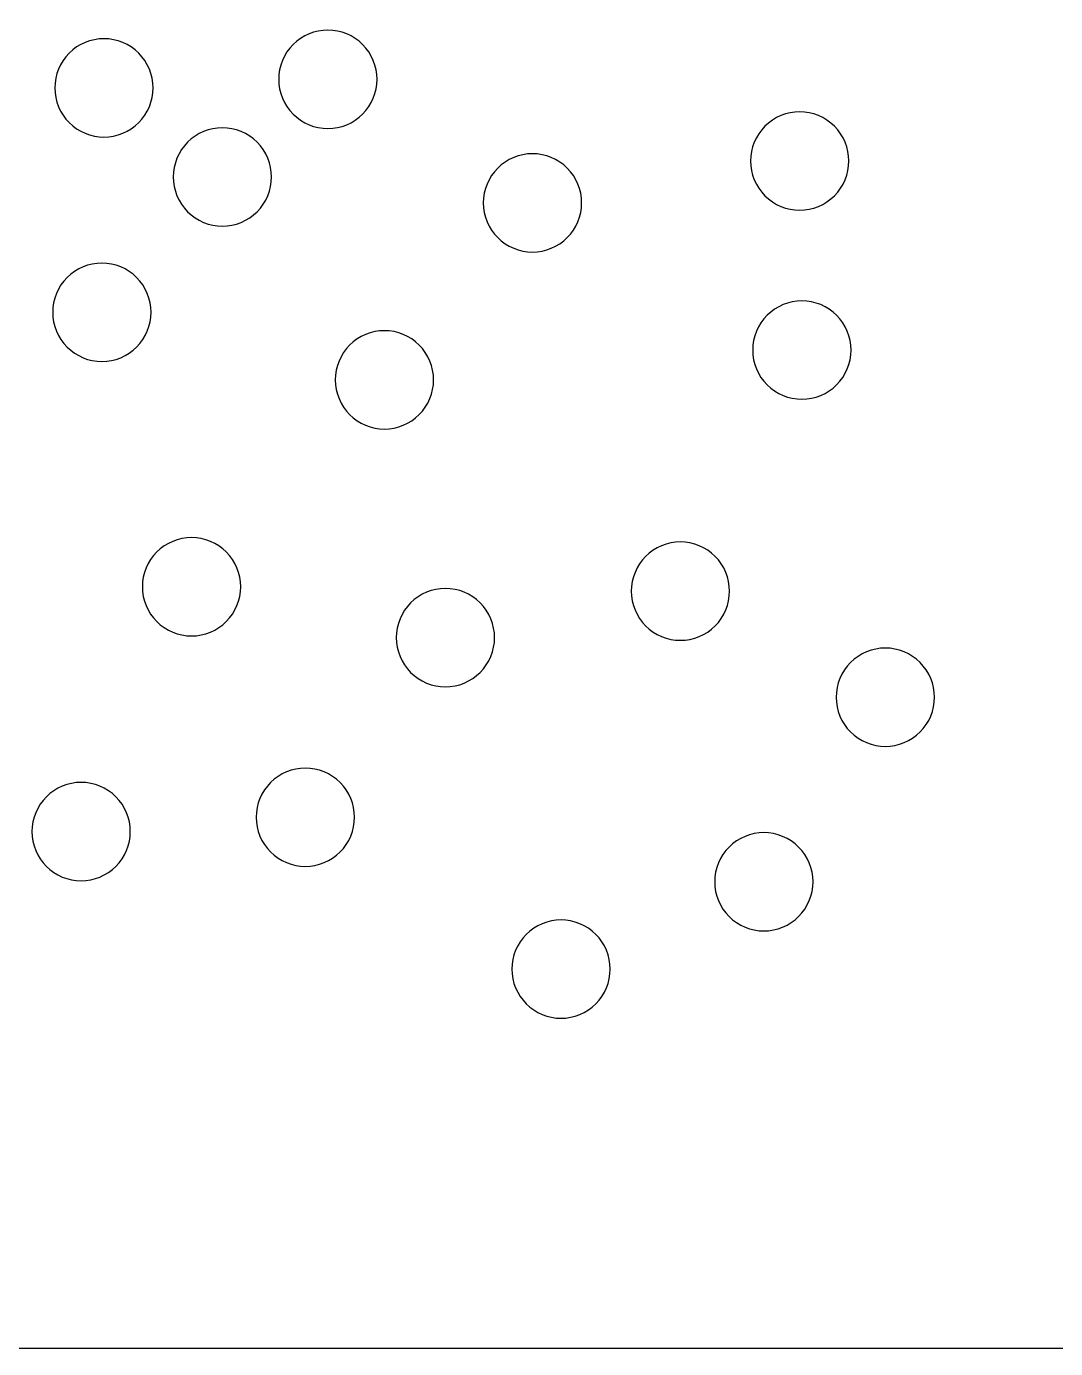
# Model space of a CAD drawing. Header units: millimetres. Extents: x 0 to 406, y 0 to 84.
# Drawn here: x 118.1 to 149.5, y 0 to 40.35 of the extents above; entities that cross this region are included whole.
import ezdxf

# ---------------------------------------------------------------- set-up
doc = ezdxf.new("R2010")
doc.units = ezdxf.units.MM

msp = doc.modelspace()

# ---------------------------------------------------------------- linework, layer by layer
at = {"color": 0}
for points in [[(0, 0), (0, 83.82), (406.4, 83.82), (406.4, 0), (0, 0)], [(121.525, 37.411), (121.624, 37.52), (121.712, 37.638), (121.788, 37.764), (121.851, 37.897), (121.9, 38.036), (121.936, 38.179), (121.958, 38.324), (121.965, 38.471), (121.958, 38.618), (121.936, 38.764), (121.9, 38.907), (121.851, 39.045), (121.788, 39.178), (121.712, 39.305), (121.624, 39.423), (121.525, 39.532), (121.416, 39.631), (121.298, 39.719), (121.172, 39.794), (121.039, 39.857), (120.9, 39.907), (120.757, 39.942), (120.612, 39.964), (120.465, 39.971), (120.318, 39.964), (120.172, 39.942), (120.029, 39.907), (119.891, 39.857), (119.758, 39.794), (119.631, 39.719), (119.513, 39.631), (119.404, 39.532), (119.305, 39.423), (119.218, 39.305), (119.142, 39.178), (119.079, 39.045), (119.029, 38.907), (118.994, 38.764), (118.972, 38.618), (118.965, 38.471), (118.972, 38.324), (118.994, 38.179), (119.029, 38.036), (119.079, 37.897), (119.142, 37.764), (119.218, 37.638), (119.305, 37.52), (119.404, 37.411), (119.513, 37.312), (119.631, 37.224), (119.758, 37.148), (119.891, 37.085), (120.029, 37.036), (120.172, 37), (120.318, 36.979), (120.465, 36.971), (120.612, 36.979), (120.757, 37), (120.9, 37.036), (121.039, 37.085), (121.172, 37.148), (121.298, 37.224), (121.416, 37.312), (121.525, 37.411)], [(128.357, 37.672), (128.456, 37.781), (128.544, 37.899), (128.62, 38.025), (128.682, 38.158), (128.732, 38.297), (128.768, 38.44), (128.789, 38.585), (128.797, 38.732), (128.789, 38.879), (128.768, 39.025), (128.732, 39.168), (128.682, 39.306), (128.62, 39.439), (128.544, 39.566), (128.456, 39.684), (128.357, 39.793), (128.248, 39.892), (128.13, 39.979), (128.004, 40.055), (127.871, 40.118), (127.732, 40.168), (127.589, 40.203), (127.444, 40.225), (127.297, 40.232), (127.15, 40.225), (127.004, 40.203), (126.861, 40.168), (126.723, 40.118), (126.59, 40.055), (126.463, 39.979), (126.345, 39.892), (126.236, 39.793), (126.137, 39.684), (126.049, 39.566), (125.974, 39.439), (125.911, 39.306), (125.861, 39.168), (125.825, 39.025), (125.804, 38.879), (125.797, 38.732), (125.804, 38.585), (125.825, 38.44), (125.861, 38.297), (125.911, 38.158), (125.974, 38.025), (126.049, 37.899), (126.137, 37.781), (126.236, 37.672), (126.345, 37.573), (126.463, 37.485), (126.59, 37.409), (126.723, 37.346), (126.861, 37.297), (127.004, 37.261), (127.15, 37.239), (127.297, 37.232), (127.444, 37.239), (127.589, 37.261), (127.732, 37.297), (127.871, 37.346), (128.004, 37.409), (128.13, 37.485), (128.248, 37.573), (128.357, 37.672)], [(142.753, 35.179), (142.852, 35.288), (142.94, 35.406), (143.015, 35.532), (143.078, 35.666), (143.128, 35.804), (143.164, 35.947), (143.185, 36.093), (143.193, 36.24), (143.185, 36.387), (143.164, 36.532), (143.128, 36.675), (143.078, 36.814), (143.015, 36.947), (142.94, 37.073), (142.852, 37.191), (142.753, 37.3), (142.644, 37.399), (142.526, 37.487), (142.4, 37.562), (142.267, 37.625), (142.128, 37.675), (141.985, 37.711), (141.84, 37.732), (141.693, 37.74), (141.546, 37.732), (141.4, 37.711), (141.257, 37.675), (141.119, 37.625), (140.985, 37.562), (140.859, 37.487), (140.741, 37.399), (140.632, 37.3), (140.533, 37.191), (140.445, 37.073), (140.37, 36.947), (140.307, 36.814), (140.257, 36.675), (140.221, 36.532), (140.2, 36.387), (140.193, 36.24), (140.2, 36.093), (140.221, 35.947), (140.257, 35.804), (140.307, 35.666), (140.37, 35.532), (140.445, 35.406), (140.533, 35.288), (140.632, 35.179), (140.741, 35.08), (140.859, 34.992), (140.985, 34.917), (141.119, 34.854), (141.257, 34.804), (141.4, 34.768), (141.546, 34.747), (141.693, 34.74), (141.84, 34.747), (141.985, 34.768), (142.128, 34.804), (142.267, 34.854), (142.4, 34.917), (142.526, 34.992), (142.644, 35.08), (142.753, 35.179)], [(125.139, 34.692), (125.238, 34.801), (125.326, 34.919), (125.402, 35.046), (125.465, 35.179), (125.514, 35.317), (125.55, 35.46), (125.571, 35.606), (125.579, 35.753), (125.571, 35.9), (125.55, 36.045), (125.514, 36.188), (125.465, 36.327), (125.402, 36.46), (125.326, 36.586), (125.238, 36.704), (125.139, 36.813), (125.03, 36.912), (124.912, 37), (124.786, 37.076), (124.653, 37.138), (124.514, 37.188), (124.371, 37.224), (124.226, 37.245), (124.079, 37.253), (123.932, 37.245), (123.786, 37.224), (123.643, 37.188), (123.505, 37.138), (123.372, 37.076), (123.245, 37), (123.127, 36.912), (123.018, 36.813), (122.919, 36.704), (122.832, 36.586), (122.756, 36.46), (122.693, 36.327), (122.643, 36.188), (122.608, 36.045), (122.586, 35.9), (122.579, 35.753), (122.586, 35.606), (122.608, 35.46), (122.643, 35.317), (122.693, 35.179), (122.756, 35.046), (122.832, 34.919), (122.919, 34.801), (123.018, 34.692), (123.127, 34.593), (123.245, 34.505), (123.372, 34.43), (123.505, 34.367), (123.643, 34.317), (123.786, 34.281), (123.932, 34.26), (124.079, 34.253), (124.226, 34.26), (124.371, 34.281), (124.514, 34.317), (124.653, 34.367), (124.786, 34.43), (124.912, 34.505), (125.03, 34.593), (125.139, 34.692)], [(134.601, 33.9), (134.7, 34.01), (134.787, 34.128), (134.863, 34.254), (134.926, 34.387), (134.976, 34.526), (135.011, 34.668), (135.033, 34.814), (135.04, 34.961), (135.033, 35.108), (135.011, 35.254), (134.976, 35.397), (134.926, 35.535), (134.863, 35.668), (134.787, 35.794), (134.7, 35.913), (134.601, 36.022), (134.492, 36.121), (134.374, 36.208), (134.247, 36.284), (134.114, 36.347), (133.976, 36.397), (133.833, 36.432), (133.687, 36.454), (133.54, 36.461), (133.393, 36.454), (133.248, 36.432), (133.105, 36.397), (132.966, 36.347), (132.833, 36.284), (132.707, 36.208), (132.589, 36.121), (132.48, 36.022), (132.381, 35.913), (132.293, 35.794), (132.217, 35.668), (132.154, 35.535), (132.105, 35.397), (132.069, 35.254), (132.047, 35.108), (132.04, 34.961), (132.047, 34.814), (132.069, 34.668), (132.105, 34.526), (132.154, 34.387), (132.217, 34.254), (132.293, 34.128), (132.381, 34.01), (132.48, 33.9), (132.589, 33.802), (132.707, 33.714), (132.833, 33.638), (132.966, 33.575), (133.105, 33.526), (133.248, 33.49), (133.393, 33.468), (133.54, 33.461), (133.687, 33.468), (133.833, 33.49), (133.976, 33.526), (134.114, 33.575), (134.247, 33.638), (134.374, 33.714), (134.492, 33.802), (134.601, 33.9)], [(121.462, 30.562), (121.561, 30.671), (121.649, 30.789), (121.724, 30.916), (121.787, 31.049), (121.837, 31.187), (121.873, 31.33), (121.894, 31.476), (121.901, 31.623), (121.894, 31.77), (121.873, 31.915), (121.837, 32.058), (121.787, 32.197), (121.724, 32.33), (121.649, 32.456), (121.561, 32.574), (121.462, 32.683), (121.353, 32.782), (121.235, 32.87), (121.109, 32.946), (120.975, 33.009), (120.837, 33.058), (120.694, 33.094), (120.548, 33.116), (120.401, 33.123), (120.254, 33.116), (120.109, 33.094), (119.966, 33.058), (119.827, 33.009), (119.694, 32.946), (119.568, 32.87), (119.45, 32.782), (119.341, 32.683), (119.242, 32.574), (119.154, 32.456), (119.079, 32.33), (119.016, 32.197), (118.966, 32.058), (118.93, 31.915), (118.909, 31.77), (118.901, 31.623), (118.909, 31.476), (118.93, 31.33), (118.966, 31.187), (119.016, 31.049), (119.079, 30.916), (119.154, 30.789), (119.242, 30.671), (119.341, 30.562), (119.45, 30.463), (119.568, 30.376), (119.694, 30.3), (119.827, 30.237), (119.966, 30.187), (120.109, 30.152), (120.254, 30.13), (120.401, 30.123), (120.548, 30.13), (120.694, 30.152), (120.837, 30.187), (120.975, 30.237), (121.109, 30.3), (121.235, 30.376), (121.353, 30.463), (121.462, 30.562)], [(142.82, 29.409), (142.919, 29.518), (143.006, 29.636), (143.082, 29.763), (143.145, 29.896), (143.195, 30.034), (143.23, 30.177), (143.252, 30.323), (143.259, 30.47), (143.252, 30.617), (143.23, 30.762), (143.195, 30.905), (143.145, 31.044), (143.082, 31.177), (143.006, 31.303), (142.919, 31.421), (142.82, 31.53), (142.711, 31.629), (142.593, 31.717), (142.466, 31.793), (142.333, 31.856), (142.195, 31.905), (142.052, 31.941), (141.906, 31.963), (141.759, 31.97), (141.612, 31.963), (141.467, 31.941), (141.324, 31.905), (141.185, 31.856), (141.052, 31.793), (140.926, 31.717), (140.808, 31.629), (140.699, 31.53), (140.6, 31.421), (140.512, 31.303), (140.436, 31.177), (140.373, 31.044), (140.324, 30.905), (140.288, 30.762), (140.266, 30.617), (140.259, 30.47), (140.266, 30.323), (140.288, 30.177), (140.324, 30.034), (140.373, 29.896), (140.436, 29.763), (140.512, 29.636), (140.6, 29.518), (140.699, 29.409), (140.808, 29.31), (140.926, 29.223), (141.052, 29.147), (141.185, 29.084), (141.324, 29.034), (141.467, 28.999), (141.612, 28.977), (141.759, 28.97), (141.906, 28.977), (142.052, 28.999), (142.195, 29.034), (142.333, 29.084), (142.466, 29.147), (142.593, 29.223), (142.711, 29.31), (142.82, 29.409)], [(130.084, 28.501), (130.182, 28.61), (130.27, 28.728), (130.346, 28.854), (130.409, 28.987), (130.458, 29.126), (130.494, 29.269), (130.516, 29.414), (130.523, 29.561), (130.516, 29.708), (130.494, 29.854), (130.458, 29.997), (130.409, 30.135), (130.346, 30.268), (130.27, 30.395), (130.182, 30.513), (130.084, 30.622), (129.974, 30.721), (129.856, 30.808), (129.73, 30.884), (129.597, 30.947), (129.458, 30.997), (129.315, 31.032), (129.17, 31.054), (129.023, 31.061), (128.876, 31.054), (128.73, 31.032), (128.587, 30.997), (128.449, 30.947), (128.316, 30.884), (128.19, 30.808), (128.071, 30.721), (127.962, 30.622), (127.863, 30.513), (127.776, 30.395), (127.7, 30.268), (127.637, 30.135), (127.587, 29.997), (127.552, 29.854), (127.53, 29.708), (127.523, 29.561), (127.53, 29.414), (127.552, 29.269), (127.587, 29.126), (127.637, 28.987), (127.7, 28.854), (127.776, 28.728), (127.863, 28.61), (127.962, 28.501), (128.071, 28.402), (128.19, 28.314), (128.316, 28.238), (128.449, 28.175), (128.587, 28.126), (128.73, 28.09), (128.876, 28.068), (129.023, 28.061), (129.17, 28.068), (129.315, 28.09), (129.458, 28.126), (129.597, 28.175), (129.73, 28.238), (129.856, 28.314), (129.974, 28.402), (130.084, 28.501)], [(124.198, 22.186), (124.297, 22.295), (124.384, 22.414), (124.46, 22.54), (124.523, 22.673), (124.572, 22.812), (124.608, 22.954), (124.63, 23.1), (124.637, 23.247), (124.63, 23.394), (124.608, 23.54), (124.572, 23.682), (124.523, 23.821), (124.46, 23.954), (124.384, 24.08), (124.297, 24.199), (124.198, 24.308), (124.089, 24.407), (123.97, 24.494), (123.844, 24.57), (123.711, 24.633), (123.572, 24.682), (123.43, 24.718), (123.284, 24.74), (123.137, 24.747), (122.99, 24.74), (122.844, 24.718), (122.702, 24.682), (122.563, 24.633), (122.43, 24.57), (122.304, 24.494), (122.185, 24.407), (122.076, 24.308), (121.978, 24.199), (121.89, 24.08), (121.814, 23.954), (121.751, 23.821), (121.702, 23.682), (121.666, 23.54), (121.644, 23.394), (121.637, 23.247), (121.644, 23.1), (121.666, 22.954), (121.702, 22.812), (121.751, 22.673), (121.814, 22.54), (121.89, 22.414), (121.978, 22.295), (122.076, 22.186), (122.185, 22.088), (122.304, 22), (122.43, 21.924), (122.563, 21.861), (122.702, 21.812), (122.844, 21.776), (122.99, 21.754), (123.137, 21.747), (123.284, 21.754), (123.43, 21.776), (123.572, 21.812), (123.711, 21.861), (123.844, 21.924), (123.97, 22), (124.089, 22.088), (124.198, 22.186)], [(139.114, 22.052), (139.213, 22.161), (139.301, 22.279), (139.377, 22.406), (139.439, 22.539), (139.489, 22.677), (139.525, 22.82), (139.546, 22.966), (139.554, 23.113), (139.546, 23.26), (139.525, 23.405), (139.489, 23.548), (139.439, 23.687), (139.377, 23.82), (139.301, 23.946), (139.213, 24.064), (139.114, 24.173), (139.005, 24.272), (138.887, 24.36), (138.761, 24.436), (138.628, 24.499), (138.489, 24.548), (138.346, 24.584), (138.201, 24.606), (138.054, 24.613), (137.907, 24.606), (137.761, 24.584), (137.618, 24.548), (137.48, 24.499), (137.347, 24.436), (137.22, 24.36), (137.102, 24.272), (136.993, 24.173), (136.894, 24.064), (136.806, 23.946), (136.731, 23.82), (136.668, 23.687), (136.618, 23.548), (136.582, 23.405), (136.561, 23.26), (136.554, 23.113), (136.561, 22.966), (136.582, 22.82), (136.618, 22.677), (136.668, 22.539), (136.731, 22.406), (136.806, 22.279), (136.894, 22.161), (136.993, 22.052), (137.102, 21.953), (137.22, 21.866), (137.347, 21.79), (137.48, 21.727), (137.618, 21.677), (137.761, 21.642), (137.907, 21.62), (138.054, 21.613), (138.201, 21.62), (138.346, 21.642), (138.489, 21.677), (138.628, 21.727), (138.761, 21.79), (138.887, 21.866), (139.005, 21.953), (139.114, 22.052)], [(131.945, 20.634), (132.044, 20.743), (132.131, 20.861), (132.207, 20.988), (132.27, 21.121), (132.319, 21.259), (132.355, 21.402), (132.377, 21.548), (132.384, 21.695), (132.377, 21.842), (132.355, 21.987), (132.319, 22.13), (132.27, 22.269), (132.207, 22.402), (132.131, 22.528), (132.044, 22.646), (131.945, 22.755), (131.836, 22.854), (131.717, 22.942), (131.591, 23.018), (131.458, 23.081), (131.32, 23.13), (131.177, 23.166), (131.031, 23.188), (130.884, 23.195), (130.737, 23.188), (130.591, 23.166), (130.449, 23.13), (130.31, 23.081), (130.177, 23.018), (130.051, 22.942), (129.932, 22.854), (129.823, 22.755), (129.725, 22.646), (129.637, 22.528), (129.561, 22.402), (129.498, 22.269), (129.449, 22.13), (129.413, 21.987), (129.391, 21.842), (129.384, 21.695), (129.391, 21.548), (129.413, 21.402), (129.449, 21.259), (129.498, 21.121), (129.561, 20.988), (129.637, 20.861), (129.725, 20.743), (129.823, 20.634), (129.932, 20.535), (130.051, 20.448), (130.177, 20.372), (130.31, 20.309), (130.449, 20.259), (130.591, 20.224), (130.737, 20.202), (130.884, 20.195), (131.031, 20.202), (131.177, 20.224), (131.32, 20.259), (131.458, 20.309), (131.591, 20.372), (131.717, 20.448), (131.836, 20.535), (131.945, 20.634)], [(145.366, 18.815), (145.465, 18.924), (145.553, 19.043), (145.629, 19.169), (145.691, 19.302), (145.741, 19.441), (145.777, 19.583), (145.798, 19.729), (145.806, 19.876), (145.798, 20.023), (145.777, 20.169), (145.741, 20.311), (145.691, 20.45), (145.629, 20.583), (145.553, 20.709), (145.465, 20.828), (145.366, 20.937), (145.257, 21.036), (145.139, 21.123), (145.013, 21.199), (144.88, 21.262), (144.741, 21.311), (144.598, 21.347), (144.453, 21.369), (144.306, 21.376), (144.159, 21.369), (144.013, 21.347), (143.87, 21.311), (143.732, 21.262), (143.599, 21.199), (143.472, 21.123), (143.354, 21.036), (143.245, 20.937), (143.146, 20.828), (143.058, 20.709), (142.983, 20.583), (142.92, 20.45), (142.87, 20.311), (142.834, 20.169), (142.813, 20.023), (142.806, 19.876), (142.813, 19.729), (142.834, 19.583), (142.87, 19.441), (142.92, 19.302), (142.983, 19.169), (143.058, 19.043), (143.146, 18.924), (143.245, 18.815), (143.354, 18.716), (143.472, 18.629), (143.599, 18.553), (143.732, 18.49), (143.87, 18.441), (144.013, 18.405), (144.159, 18.383), (144.306, 18.376), (144.453, 18.383), (144.598, 18.405), (144.741, 18.441), (144.88, 18.49), (145.013, 18.553), (145.139, 18.629), (145.257, 18.716), (145.366, 18.815)], [(127.67, 15.153), (127.769, 15.262), (127.857, 15.38), (127.932, 15.506), (127.995, 15.639), (128.045, 15.778), (128.081, 15.921), (128.102, 16.066), (128.11, 16.213), (128.102, 16.36), (128.081, 16.506), (128.045, 16.649), (127.995, 16.787), (127.932, 16.92), (127.857, 17.047), (127.769, 17.165), (127.67, 17.274), (127.561, 17.373), (127.443, 17.461), (127.317, 17.536), (127.184, 17.599), (127.045, 17.649), (126.902, 17.685), (126.757, 17.706), (126.61, 17.713), (126.463, 17.706), (126.317, 17.685), (126.174, 17.649), (126.036, 17.599), (125.902, 17.536), (125.776, 17.461), (125.658, 17.373), (125.549, 17.274), (125.45, 17.165), (125.362, 17.047), (125.287, 16.92), (125.224, 16.787), (125.174, 16.649), (125.138, 16.506), (125.117, 16.36), (125.11, 16.213), (125.117, 16.066), (125.138, 15.921), (125.174, 15.778), (125.224, 15.639), (125.287, 15.506), (125.362, 15.38), (125.45, 15.262), (125.549, 15.153), (125.658, 15.054), (125.776, 14.966), (125.902, 14.89), (126.036, 14.828), (126.174, 14.778), (126.317, 14.742), (126.463, 14.721), (126.61, 14.713), (126.757, 14.721), (126.902, 14.742), (127.045, 14.778), (127.184, 14.828), (127.317, 14.89), (127.443, 14.966), (127.561, 15.054), (127.67, 15.153)], [(120.83, 14.715), (120.929, 14.824), (121.017, 14.943), (121.092, 15.069), (121.155, 15.202), (121.205, 15.341), (121.241, 15.483), (121.262, 15.629), (121.269, 15.776), (121.262, 15.923), (121.241, 16.069), (121.205, 16.211), (121.155, 16.35), (121.092, 16.483), (121.017, 16.609), (120.929, 16.728), (120.83, 16.837), (120.721, 16.936), (120.603, 17.023), (120.476, 17.099), (120.343, 17.162), (120.205, 17.211), (120.062, 17.247), (119.916, 17.269), (119.769, 17.276), (119.622, 17.269), (119.477, 17.247), (119.334, 17.211), (119.195, 17.162), (119.062, 17.099), (118.936, 17.023), (118.818, 16.936), (118.709, 16.837), (118.61, 16.728), (118.522, 16.609), (118.446, 16.483), (118.384, 16.35), (118.334, 16.211), (118.298, 16.069), (118.277, 15.923), (118.269, 15.776), (118.277, 15.629), (118.298, 15.483), (118.334, 15.341), (118.384, 15.202), (118.446, 15.069), (118.522, 14.943), (118.61, 14.824), (118.709, 14.715), (118.818, 14.617), (118.936, 14.529), (119.062, 14.453), (119.195, 14.39), (119.334, 14.341), (119.477, 14.305), (119.622, 14.283), (119.769, 14.276), (119.916, 14.283), (120.062, 14.305), (120.205, 14.341), (120.343, 14.39), (120.476, 14.453), (120.603, 14.529), (120.721, 14.617), (120.83, 14.715)], [(141.66, 13.184), (141.758, 13.293), (141.846, 13.411), (141.922, 13.538), (141.985, 13.671), (142.034, 13.809), (142.07, 13.952), (142.092, 14.098), (142.099, 14.245), (142.092, 14.392), (142.07, 14.537), (142.034, 14.68), (141.985, 14.819), (141.922, 14.952), (141.846, 15.078), (141.758, 15.196), (141.66, 15.305), (141.551, 15.404), (141.432, 15.492), (141.306, 15.568), (141.173, 15.631), (141.034, 15.68), (140.892, 15.716), (140.746, 15.738), (140.599, 15.745), (140.452, 15.738), (140.306, 15.716), (140.163, 15.68), (140.025, 15.631), (139.892, 15.568), (139.766, 15.492), (139.647, 15.404), (139.538, 15.305), (139.439, 15.196), (139.352, 15.078), (139.276, 14.952), (139.213, 14.819), (139.164, 14.68), (139.128, 14.537), (139.106, 14.392), (139.099, 14.245), (139.106, 14.098), (139.128, 13.952), (139.164, 13.809), (139.213, 13.671), (139.276, 13.538), (139.352, 13.411), (139.439, 13.293), (139.538, 13.184), (139.647, 13.085), (139.766, 12.998), (139.892, 12.922), (140.025, 12.859), (140.163, 12.809), (140.306, 12.774), (140.452, 12.752), (140.599, 12.745), (140.746, 12.752), (140.892, 12.774), (141.034, 12.809), (141.173, 12.859), (141.306, 12.922), (141.432, 12.998), (141.551, 13.085), (141.66, 13.184)], [(135.472, 10.518), (135.571, 10.627), (135.659, 10.746), (135.734, 10.872), (135.797, 11.005), (135.847, 11.144), (135.883, 11.286), (135.904, 11.432), (135.911, 11.579), (135.904, 11.726), (135.883, 11.872), (135.847, 12.014), (135.797, 12.153), (135.734, 12.286), (135.659, 12.412), (135.571, 12.531), (135.472, 12.64), (135.363, 12.738), (135.245, 12.826), (135.119, 12.902), (134.985, 12.965), (134.847, 13.014), (134.704, 13.05), (134.558, 13.072), (134.411, 13.079), (134.264, 13.072), (134.119, 13.05), (133.976, 13.014), (133.837, 12.965), (133.704, 12.902), (133.578, 12.826), (133.46, 12.738), (133.351, 12.64), (133.252, 12.531), (133.164, 12.412), (133.089, 12.286), (133.026, 12.153), (132.976, 12.014), (132.94, 11.872), (132.919, 11.726), (132.911, 11.579), (132.919, 11.432), (132.94, 11.286), (132.976, 11.144), (133.026, 11.005), (133.089, 10.872), (133.164, 10.746), (133.252, 10.627), (133.351, 10.518), (133.46, 10.419), (133.578, 10.332), (133.704, 10.256), (133.837, 10.193), (133.976, 10.144), (134.119, 10.108), (134.264, 10.086), (134.411, 10.079), (134.558, 10.086), (134.704, 10.108), (134.847, 10.144), (134.985, 10.193), (135.119, 10.256), (135.245, 10.332), (135.363, 10.419), (135.472, 10.518)]]:
    msp.add_lwpolyline(points, dxfattribs=at)

doc.saveas('drawing.dxf')
